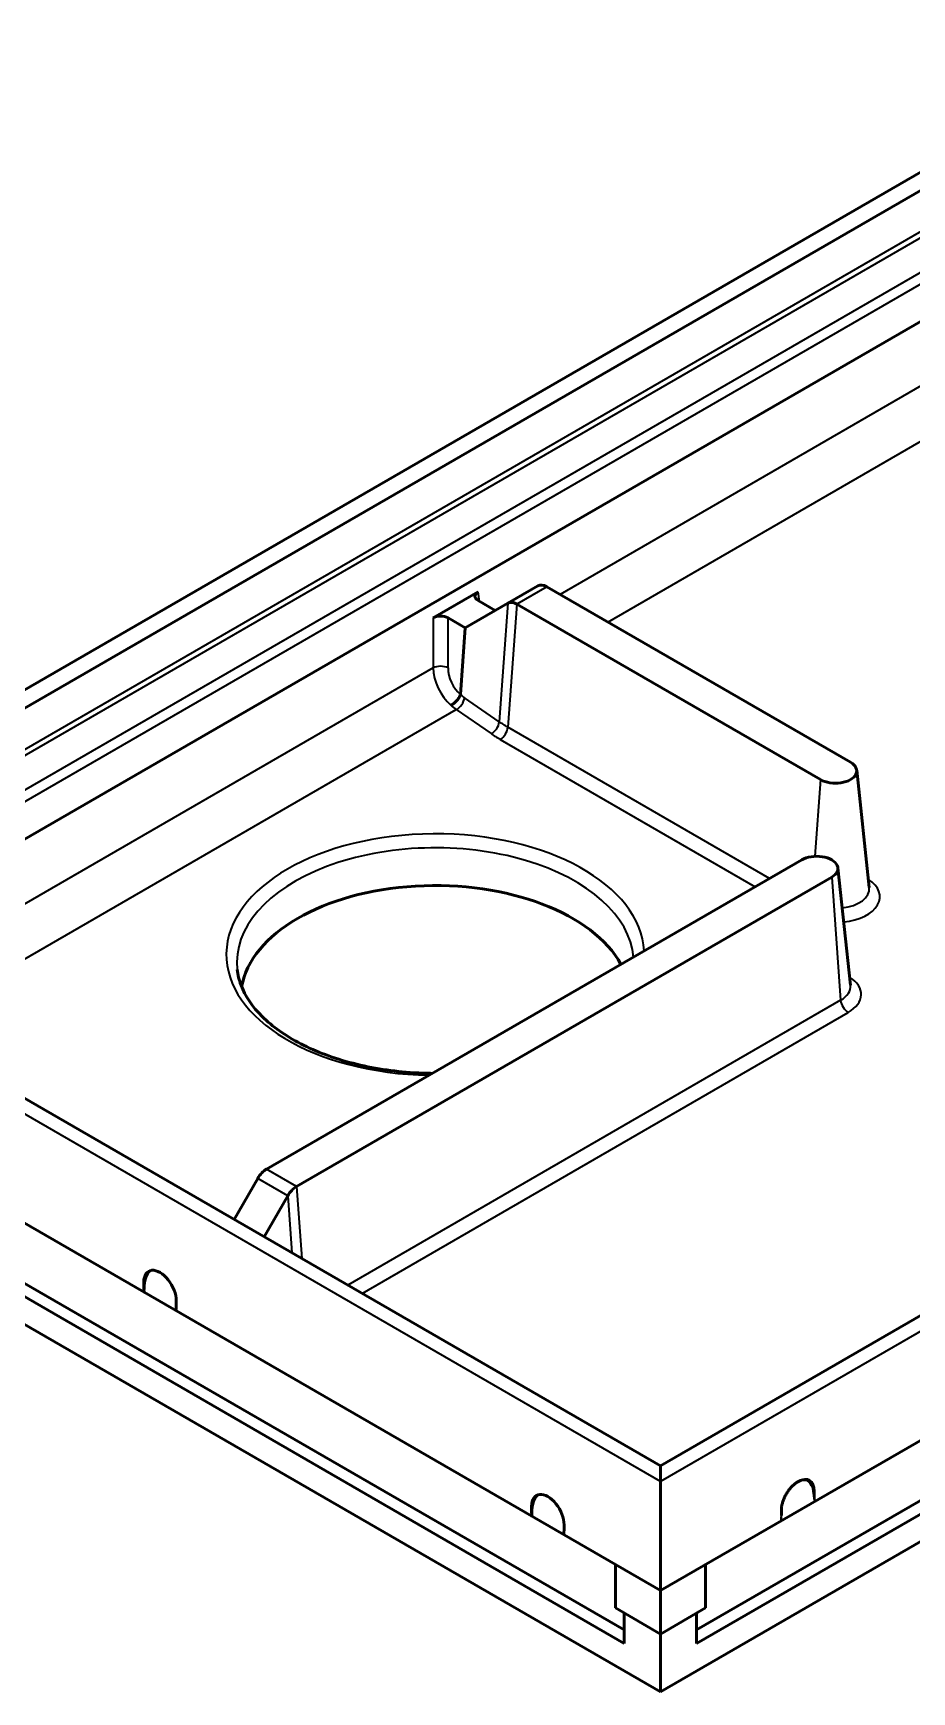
# Model space of a CAD drawing. Header units: millimetres. Extents: x 0 to 3492, y -130 to 1485.
# Drawn here: x 1395.7 to 1644.1, y 267.9 to 736.3 of the extents above; entities that cross this region are included whole.
import ezdxf

# ---------------------------------------------------------------- set-up
doc = ezdxf.new("R2010")
doc.units = ezdxf.units.MM
doc.header["$LTSCALE"] = 5
doc.layers.add('Sichtbar (ISO)', color=7, linetype='Continuous', lineweight=50)
doc.layers.add('Sichtbar schmal (ISO)', color=7, linetype='Continuous', lineweight=35)

msp = doc.modelspace()

# ---------------------------------------------------------------- linework, layer by layer
at = {"layer": 'Sichtbar (ISO)'}
for p, q in [((1291.127, 491.928), (1714.459, 736.339)), ((1297.877, 490.629), (1714.459, 731.143)), ((1329.922, 472.128), (1714.459, 694.141)), ((1508.783, 571.215), (1521.495, 578.554)), ((1538.415, 580.254), (1517.883, 568.401)), ((1540.915, 580.007), (1626.778, 530.434)), ((1521.495, 576.114), (1526.369, 573.3)), ((1618.292, 525.535), (1532.429, 575.108)), ((1991.87, 573.578), (1573.038, 331.765)), ((1517.883, 568.401), (1513.009, 571.215)), ((1517.883, 568.401), (1516.52, 549.615)), ((1997.302, 541.456), (1573.038, 296.507)), ((1628.524, 528.198), (1632.083, 495.044)), ((1978.32, 513.505), (1583.291, 285.435)), ((1979.978, 510.634), (1583.291, 281.606)), ((1990.231, 508.796), (1573.038, 267.93)), ((1612.989, 502.877), (1461.719, 415.541)), ((1621.474, 497.978), (1470.204, 410.642)), ((1623.22, 500.642), (1626.78, 467.487)), ((1573.038, 331.765), (1295.627, 491.928)), ((1573.038, 296.507), (1290.195, 459.807)), ((1562.785, 285.435), (1309.177, 431.855)), ((1573.038, 267.93), (1297.266, 427.147)), ((1562.785, 281.606), (1307.519, 428.984)), ((1452.54, 401.334), (1459.219, 412.902)), ((1467.704, 408.003), (1461.026, 396.435)), ((1427.02, 383.153), (1427.02, 383.679)), ((1436.212, 378.372), (1436.212, 377.845)), ((1573.038, 331.765), (1573.038, 267.93)), ((1536.622, 319.874), (1536.622, 320.401)), ((1607.229, 317.683), (1607.229, 319.158)), ((1545.814, 315.094), (1545.814, 314.567)), ((1560.31, 291.608), (1560.31, 303.856)), ((1585.766, 303.856), (1585.766, 291.608)), ((1573.038, 284.26), (1560.31, 291.608)), ((1585.766, 291.608), (1573.038, 284.26)), ((1562.785, 290.179), (1562.785, 281.606)), ((1583.291, 281.606), (1583.291, 290.179))]:
    msp.add_line(p, q, dxfattribs=at)
for centre, major_axis, ratio, start_param, end_param in [((1523.64, 577.334), (-3.023, 0), 0.5729812, 5.5015852, 7.0647854), ((1540.915, 575.924), (-2.5, 4.33), 0.5773503, 5.4977871, 6.2831853), ((1510.896, 569.976), (-3, 0), 0.5817527, 3.9307889, 5.493989), ((1532.429, 571.025), (-2.5, 4.33), 0.5773503, 5.4977871, 6.2831853), ((1622.535, 527.984), (6, 0), 0.5773503, 3.9269908, 7.0685835), ((1617.232, 500.427), (6, 0), 0.5773503, 5.4977871, 8.6393798), ((1509.398, 463.889), (55, 0), 0.5773503, 0.3033032, 3.0420429), ((1461.719, 411.458), (2.5, 4.33), 0.5773503, 0.7853982, 1.5707963), ((1470.204, 406.559), (-2.5, -4.33), 0.5773503, 3.9269908, 4.712389), ((1431.616, 381.026), (-3.238, 5.651), 0.5773419, 3.9308033, 7.072396), ((1427.197, 383.051), (0.008, -2.344), 0.0753352, 4.6685899, 6.2393863), ((1436.036, 377.947), (0.008, -2.344), 0.0753352, 6.2393863, 7.8101826), ((1541.218, 317.747), (-3.238, 5.651), 0.5773419, 3.9308033, 7.072396), ((1536.798, 319.772), (0.008, -2.344), 0.0753352, 4.6685899, 6.2393863), ((1545.637, 314.669), (0.008, -2.344), 0.0753352, 6.2393863, 7.8101826)]:
    msp.add_ellipse(centre, major_axis=major_axis, ratio=ratio, start_param=start_param, end_param=end_param, dxfattribs=at)
for points, knots in [([(1513.827, 546.529), (1513.83, 546.53), (1513.833, 546.531), (1514.1, 546.665), (1514.372, 546.839), (1514.908, 547.257), (1515.166, 547.497), (1515.668, 548.046), (1515.901, 548.354), (1516.28, 548.975), (1516.423, 549.281), (1516.511, 549.566)], [-0.44732157, -0.44732157, -0.44732157, -0.44732157, -0.44628404, -0.44628404, -0.34034184, -0.34034184, -0.23442047, -0.23442047, -0.11716571, -0.11716571, 0, 0, 0, 0]), ([(1508.572, 442.591), (1506.852, 442.606), (1505.133, 442.665), (1497.464, 443.129), (1491.612, 444.034), (1480.74, 446.822), (1475.72, 448.702), (1467.031, 453.197), (1463.361, 455.806), (1457.657, 461.437), (1455.645, 464.451), (1453.945, 468.947), (1453.591, 470.423), (1453.433, 471.898)], [2.3706067, 2.3706067, 2.3706067, 2.3706067, 2.4606335, 2.4606335, 2.7742141, 2.7742141, 3.086771, 3.086771, 3.3977895, 3.3977895, 3.7120174, 3.7120174, 3.8650875, 3.8650875, 3.8650875, 3.8650875]), ([(1607.229, 319.158), (1607.229, 319.437), (1607.248, 319.728), (1607.324, 320.327), (1607.381, 320.635), (1607.532, 321.261), (1607.626, 321.578), (1607.849, 322.213), (1607.978, 322.53), (1608.268, 323.158), (1608.428, 323.467), (1608.777, 324.07), (1608.965, 324.363), (1609.362, 324.925), (1609.572, 325.194), (1610.008, 325.701), (1610.235, 325.939), (1610.697, 326.378), (1610.934, 326.579), (1611.41, 326.94), (1611.65, 327.1), (1612.127, 327.374), (1612.365, 327.488), (1612.831, 327.671), (1613.06, 327.739), (1613.505, 327.827), (1613.72, 327.848), (1614.096, 327.841), (1614.259, 327.822), (1614.57, 327.752), (1614.717, 327.701), (1614.855, 327.635)], [-1.5707963, -1.5707963, -1.5707963, -1.5707963, -1.4134847, -1.4134847, -1.2559831, -1.2559831, -1.0982691, -1.0982691, -0.940429, -0.940429, -0.7825946, -0.7825946, -0.6248978, -0.6248978, -0.4674543, -0.4674543, -0.3103565, -0.3103565, -0.1536608, -0.1536608, 0.0026514, 0.0026514, 0.1587801, 0.1587801, 0.315347, 0.315347, 0.4738266, 0.4738266, 0.6058066, 0.6058066, 0.7377866, 0.7377866, 0.7377866, 0.7377866]), ([(1616.68, 321.704), (1616.68, 321.704), (1616.68, 321.704), (1616.685, 321.707), (1616.69, 321.711), (1616.695, 321.716), (1616.696, 321.718), (1616.699, 321.722), (1616.7, 321.723), (1616.701, 321.725), (1616.701, 321.726), (1616.701, 321.726)], [0, 0, 0, 0, 0.000102648, 0.000102648, 0.0021607223, 0.0021607223, 0.0030284644, 0.0030284644, 0.0038806585, 0.0038806585, 0.0038982901, 0.0038982901, 0.0038982901, 0.0038982901]), ([(1607.156, 316.214), (1607.156, 316.214), (1607.156, 316.214), (1607.157, 316.213), (1607.158, 316.213), (1607.161, 316.213), (1607.163, 316.213), (1607.168, 316.213), (1607.172, 316.215), (1607.177, 316.218)], [-0.0000142865, -0.0000142865, -0.0000142865, -0.0000142865, 0, 0, 0.0007231214, 0.0007231214, 0.0014645399, 0.0014645399, 0.0031571258, 0.0031571258, 0.0031571258, 0.0031571258])]:
    msp.add_open_spline(points, degree=3, knots=knots, dxfattribs=at)
msp.add_open_spline([(1516.511, 549.566), (1516.515, 549.581), (1516.518, 549.597), (1516.52, 549.615)], degree=3, dxfattribs=at)
at = {"layer": 'Sichtbar schmal (ISO)'}
for p, q in [((1297.89, 490.622), (1714.459, 731.128)), ((1714.459, 719.452), (1308.002, 484.784)), ((1309.416, 483.967), (1714.459, 717.819)), ((1317.901, 479.069), (1714.459, 708.022)), ((1320.729, 477.436), (1714.459, 704.756)), ((1714.459, 675.869), (1544.668, 577.84)), ((1558.167, 570.046), (1714.459, 660.282)), ((1521.9, 575.88), (1521.495, 578.554)), ((1540.915, 580.007), (1532.429, 575.108)), ((1529.929, 575.355), (1527.498, 541.867)), ((1532.429, 575.108), (1529.908, 540.37)), ((1997.302, 572.279), (1573.038, 327.33)), ((1508.783, 571.215), (1508.783, 557.122)), ((1513.009, 557.122), (1513.009, 571.215)), ((1508.783, 557.122), (1345.746, 462.992)), ((1527.498, 541.867), (1517.622, 548.662)), ((1359.245, 455.199), (1515.333, 545.316)), ((1515.333, 545.316), (1525.209, 538.521)), ((1603.919, 497.64), (1529.908, 540.37)), ((1527.794, 536.914), (1599.869, 495.302)), ((1618.292, 525.535), (1616.72, 503.879)), ((1621.474, 497.978), (1623.996, 463.24)), ((1573.038, 327.33), (1290.195, 490.629)), ((1623.996, 463.24), (1484.656, 382.792)), ((1488.706, 380.454), (1626.109, 459.784)), ((1467.704, 408.003), (1459.219, 412.902)), ((1470.204, 410.642), (1461.719, 415.541)), ((1467.704, 408.003), (1468.872, 391.905)), ((1470.204, 410.642), (1471.682, 390.283)), ((1427.06, 383.698), (1427.02, 383.153)), ((1427.06, 383.698), (1427.02, 383.679)), ((1427.197, 380.709), (1427.413, 383.68)), ((1436.212, 378.041), (1436.036, 375.605)), ((1616.701, 321.726), (1616.701, 324.567)), ((1536.661, 320.42), (1536.622, 319.874)), ((1536.661, 320.42), (1536.622, 320.401)), ((1536.798, 317.43), (1537.014, 320.401)), ((1607.156, 319.056), (1607.156, 316.214)), ((1545.814, 314.762), (1545.637, 312.327))]:
    msp.add_line(p, q, dxfattribs=at)
for centre, major_axis, ratio, start_param, end_param in [((1510.896, 556.115), (-3, 0), 0.4727225, 3.9307889, 5.493989), ((1515.865, 553.788), (4.508, -8.938), 0.6114859, 4.0488184, 5.3018036), ((1517.978, 554.795), (-2.992, 6.345), 0.6252357, 0.9246094, 2.1956689), ((1515.333, 547.766), (-1.701, -2.471), 0.6254727, 0.8330097, 2.31687), ((1518.055, 554.628), (2.579, -6.565), 0.5687088, 5.3334545, 5.5831185), ((1515.766, 553.731), (4.077, -9.172), 0.5730675, 5.3277317, 5.5582764), ((1525.209, 540.97), (-1.701, -2.471), 0.6254727, 0.8330097, 2.31687), ((1527.794, 539.364), (-1.5, -2.598), 0.5773503, 0.7853982, 2.268928), ((1509.398, 476.137), (59.061, 0), 0.5773503, 0.0297948, 4.6825942), ((1509.398, 473.901), (-56.073, 0), 0.5773503, 3.1881422, 6.3450887), ((1622.535, 492.466), (12.555, 0), 0.5773503, 4.8988598, 7.0195562), ((1622.535, 494.702), (9.566, 0), 0.5773503, 4.91275, 6.3450887), ((1617.232, 464.91), (12.555, 0), 0.5773503, 5.4977871, 7.0195562), ((1617.232, 467.146), (9.566, 0), 0.5773503, 5.4977871, 6.3450887), ((1626.109, 462.234), (1.5, -2.598), 0.5773503, 4.0142573, 5.4977871), ((1431.656, 381.044), (-2.795, 5.868), 0.6254727, 0.0474873, 0.8330097), ((1431.832, 381.128), (-2.688, 5.643), 0.6254727, 6.117619, 7.116195), ((1427.236, 383.596), (-0.249, 0.018), 0.5248339, 3.9669774, 5.5377737), ((1611.929, 321.812), (-3.362, -5.868), 0.5773419, 2.352382, 5.4939746), ((1541.257, 317.766), (-2.795, 5.868), 0.6254727, 0.0474873, 0.8330097), ((1541.434, 317.85), (-2.688, 5.643), 0.6254727, 6.117619, 7.116195), ((1611.713, 321.932), (2.688, 5.643), 0.6254727, 5.7862346, 6.5282304), ((1611.889, 321.848), (2.795, 5.868), 0.6254727, 5.7862346, 6.2586129), ((1611.752, 321.914), (3.253, 5.643), 0.5754178, 5.83142, 6.3283708), ((1615.934, 326.007), (0.229, 0.1), 0.6858678, 0.5365271, 2.1073234), ((1616.338, 324.402), (-0.249, -0.026), 0.5458351, 4.2697051, 5.4404244), ((1616.349, 326.578), (0.34, -4.875), 0.0751375, 5.150722, 6.2581285), ((1616.525, 324.669), (0.25, 0), 0.5773503, 4.3286837, 5.4977871), ((1616.525, 326.494), (0.173, -4.769), 0.0377992, 5.13411, 6.3032134), ((1536.838, 320.318), (-0.249, 0.018), 0.5248339, 3.9669774, 5.5377737), ((1606.979, 319.158), (0.25, 0), 0.5773503, 5.4977871, 6.2831853), ((1606.803, 321.066), (0.34, -4.875), 0.0751375, 0.098337, 1.2057435), ((1607.442, 319.266), (-0.25, -0.01), 0.503114, 5.4739751, 5.7001756), ((1606.979, 320.983), (0.173, -4.769), 0.0377992, 0.0200281, 0.8054262)]:
    msp.add_ellipse(centre, major_axis=major_axis, ratio=ratio, start_param=start_param, end_param=end_param, dxfattribs=at)
for points, knots in [([(1529.908, 540.37), (1529.455, 540.632), (1529.009, 540.898), (1528.2, 541.4), (1527.831, 541.638), (1527.498, 541.867)], [0, 0, 0, 0, 0.20216685, 0.20216685, 0.37993803, 0.37993803, 0.37993803, 0.37993803]), ([(1525.209, 538.521), (1525.59, 538.259), (1525.986, 538.004), (1526.849, 537.469), (1527.318, 537.189), (1527.794, 536.914)], [-0.37993803, -0.37993803, -0.37993803, -0.37993803, -0.20216685, -0.20216685, 0, 0, 0, 0]), ([(1615.758, 326.091), (1615.861, 325.855), (1615.947, 325.601), (1616.081, 325.064), (1616.13, 324.78), (1616.161, 324.486)], [0, 0, 0, 0, 0.10610655, 0.10610655, 0.2122131, 0.2122131, 0.2122131, 0.2122131]), ([(1616.431, 324.536), (1616.416, 324.837), (1616.38, 325.127), (1616.268, 325.676), (1616.192, 325.934), (1616.096, 326.173)], [-0.2122131, -0.2122131, -0.2122131, -0.2122131, -0.10610655, -0.10610655, 0, 0, 0, 0])]:
    msp.add_open_spline(points, degree=3, knots=knots, dxfattribs=at)
msp.add_open_spline([(1607.266, 319.35), (1607.26, 319.5), (1607.258, 319.653), (1607.261, 319.808)], degree=3, dxfattribs=at)

doc.saveas('drawing.dxf')
